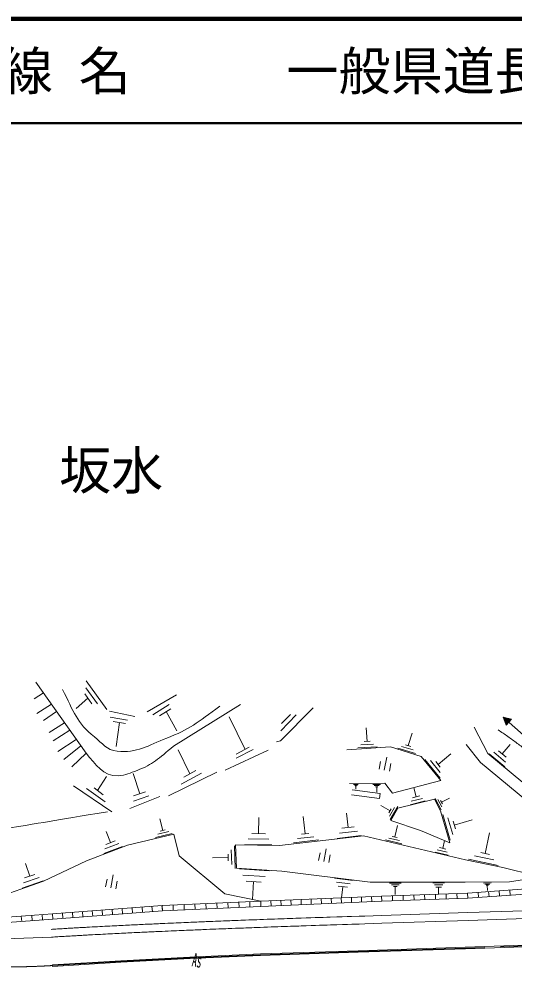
# Model space of a CAD drawing. Units: millimetres, scale not verified. Extents: x 40000 to 680000, y 20000 to 380000.
# Drawn here: x 189629 to 237193, y 288816 to 380000 of the extents above; entities that cross this region are included whole.
import ezdxf
from ezdxf.enums import TextEntityAlignment as Align

# ---------------------------------------------------------------- set-up
doc = ezdxf.new("R2010")
doc.units = ezdxf.units.MM
doc.header["$LTSCALE"] = 1000
doc.linetypes.add('CHAIN', pattern=[18.5, 12, -1.5, 3.5, -1.5])
for name, color, linetype, lineweight in [('M-BGD', 7, 'Continuous', 13), ('M-BMK', 2, 'CHAIN', 13), ('M-TTL', 2, 'Continuous', 13), ('M-TTL-TXT', 7, 'Continuous', 13)]:
    doc.layers.add(name, color=color, linetype=linetype, lineweight=lineweight)
doc.styles.add('ＭＳ ゴシック', font='')
doc.styles.get('ＭＳ ゴシック').set_extended_font_data('MS Gothic')

msp = doc.modelspace()

# ---------------------------------------------------------------- hatches: boundary and pattern name
at = {"layer": 'M-BGD'}
msp.add_hatch(color=256, dxfattribs=at).paths.add_polyline_path([(236143, 312933), (236453, 312154), (236953, 312713)])

# ---------------------------------------------------------------- linework, layer by layer
for p, q in [((196070, 309469), (191237, 316289)), ((196050, 315735), (197185, 314184)), ((196077, 316393), (198071, 313658)), ((191100, 314679), (191974, 315249)), ((196241, 314757), (195115, 313762)), ((195949, 315161), (196641, 314204)), ((201940, 313438), (204775, 315048)), ((191334, 313261), (192752, 314151)), ((202480, 313147), (204048, 314124)), ((203124, 313033), (204204, 313729)), ((210924, 314135), (204475, 310116)), ((191972, 312607), (193229, 313478)), ((198333, 313495), (200749, 312975)), ((198395, 312920), (200043, 312629)), ((203766, 313447), (204796, 311610)), ((209828, 312945), (211347, 309806)), ((214783, 311618), (216263, 313129)), ((214861, 312303), (215702, 313160)), ((239874, 309604), (236143, 312933)), ((192533, 311438), (194004, 312384)), ((198685, 312501), (199866, 312316)), ((199303, 312404), (198976, 310105)), ((222992, 311892), (223080, 310581)), ((234682, 309436), (233369, 311972)), ((192923, 310644), (194505, 311678)), ((227406, 311388), (227028, 310193)), ((193375, 309631), (195137, 310786)), ((193951, 308837), (195578, 310164)), ((210508, 309347), (211761, 310032)), ((221128, 309789), (225334, 310059)), ((224048, 310079), (222177, 309961)), ((223706, 310339), (222490, 310262)), ((223359, 310599), (222797, 310564)), ((225334, 310059), (228262, 309136)), ((227501, 309766), (226396, 310111)), ((227283, 310114), (226774, 310273)), ((233981, 308561), (232585, 310289)), ((236822, 310284), (236068, 309380)), ((194699, 308151), (196070, 309469)), ((206043, 307466), (204921, 309783)), ((209438, 307841), (213561, 309752)), ((210494, 308994), (212128, 309818)), ((227718, 309414), (226014, 309950)), ((228262, 309136), (230162, 306817)), ((231138, 309402), (229898, 308383)), ((239170, 305700), (234682, 309436)), ((236318, 308141), (234803, 309399)), ((236381, 308602), (235249, 309548)), ((236444, 309063), (235690, 309692)), ((224374, 308665), (224232, 307928)), ((224959, 309061), (224723, 307834)), ((225214, 307739), (225356, 308476)), ((230092, 307063), (228636, 308835)), ((230102, 307590), (229158, 308744)), ((230112, 308118), (229679, 308649)), ((238422, 304890), (233981, 308561)), ((201226, 305550), (200605, 307508)), ((203986, 305359), (208644, 307618)), ((205201, 306465), (207179, 307540)), ((205466, 307150), (206634, 307789)), ((197174, 305887), (198050, 307212)), ((221373, 306543), (224784, 306565)), ((221786, 306446), (222224, 306448)), ((221865, 306380), (222150, 306381)), ((223631, 306458), (224375, 306462)), ((224784, 306565), (225523, 305606)), ((225523, 305606), (230162, 306817)), ((194872, 306324), (198549, 303832)), ((196119, 306075), (197910, 304782)), ((196866, 306122), (197723, 305468)), ((200636, 305359), (201789, 305733)), ((224340, 305597), (221653, 305938)), ((221939, 306315), (222071, 306315)), ((222007, 306007), (222005, 306317)), ((223763, 306351), (224247, 306349)), ((223895, 306239), (224113, 306238)), ((224008, 305718), (224006, 306238)), ((224277, 305101), (224340, 305597)), ((227573, 306142), (227792, 305270)), ((200278, 304128), (203176, 305296)), ((200636, 304860), (202101, 305374)), ((224277, 305101), (221590, 305442)), ((226039, 304160), (229538, 305038)), ((228666, 304868), (227207, 304507)), ((228414, 305115), (227317, 304842)), ((228155, 305358), (227428, 305177)), ((229538, 305038), (230141, 303909)), ((230189, 304024), (229614, 305108)), ((230253, 304302), (229879, 305006)), ((230316, 304576), (230140, 304905)), ((230985, 305144), (230230, 304740)), ((221086, 303709), (221243, 302330)), ((224407, 304430), (225287, 303924)), ((225395, 304112), (225175, 303737)), ((225712, 304224), (225239, 303409)), ((226023, 304332), (225297, 303077)), ((225363, 302984), (226039, 304160)), ((230141, 303909), (231035, 300844)), ((203175, 303164), (203442, 302038)), ((212665, 303288), (212648, 301723)), ((216940, 303387), (217132, 301710)), ((225363, 302984), (228202, 302020)), ((231062, 301097), (230343, 303577)), ((231309, 301640), (230840, 303253)), ((231556, 302183), (231338, 302928)), ((233186, 303061), (231449, 302555)), ((198001, 301945), (198416, 300872)), ((204026, 301921), (202979, 301669)), ((203682, 302094), (203201, 301978)), ((222161, 301965), (220432, 301768)), ((221820, 302392), (220665, 302263)), ((225993, 302510), (225740, 301408)), ((228202, 302020), (231035, 300844)), ((198861, 301041), (197965, 300699)), ((204518, 301679), (200053, 300625)), ((204363, 301744), (202752, 301362)), ((205010, 299585), (204518, 301679)), ((213620, 301190), (211660, 301216)), ((213299, 301715), (211993, 301732)), ((214673, 300600), (222728, 301512)), ((218409, 301123), (216009, 300852)), ((217950, 301436), (216394, 301262)), ((217491, 301748), (216772, 301668)), ((222500, 301533), (220195, 301274)), ((222728, 301512), (232543, 299220)), ((226413, 300754), (224839, 301118)), ((226196, 301056), (225173, 301293)), ((225974, 301353), (225501, 301464)), ((230520, 301059), (230346, 300313)), ((234828, 301803), (234416, 299820)), ((200053, 300625), (196112, 299113)), ((199586, 300494), (197794, 299811)), ((199226, 300767), (197880, 300257)), ((210026, 300160), (210076, 298756)), ((210335, 300549), (210412, 298385)), ((210514, 298410), (210432, 300659)), ((210432, 300659), (214673, 300600)), ((213936, 300660), (211325, 300694)), ((219143, 300267), (218907, 299039)), ((230755, 299954), (229819, 300170)), ((230657, 300238), (230034, 300383)), ((196112, 299113), (191993, 297154)), ((209411, 295959), (205010, 299585)), ((208213, 299389), (209730, 299443)), ((209716, 299767), (209739, 299121)), ((218558, 299870), (218416, 299134)), ((219398, 298945), (219540, 299681)), ((230853, 299666), (229605, 299957)), ((232543, 299220), (236129, 298474)), ((235657, 298675), (232822, 299261)), ((235249, 299201), (233409, 299586)), ((234841, 299728), (233990, 299907)), ((190251, 298844), (190666, 297644)), ((214880, 298130), (210514, 298410)), ((210831, 298340), (213664, 298162)), ((236129, 298474), (239774, 297567)), ((191556, 297503), (190056, 296987)), ((191168, 297817), (190165, 297470)), ((198091, 297363), (197949, 296627)), ((198677, 297760), (198440, 296532)), ((211151, 297749), (213274, 297616)), ((223385, 297075), (214880, 298130)), ((219948, 297452), (221723, 297232)), ((239774, 297567), (236772, 297104)), ((191993, 297154), (187442, 295579)), ((191944, 297189), (189942, 296500)), ((198931, 296438), (199073, 297174)), ((211465, 297159), (212883, 297070)), ((212066, 295414), (212174, 297115)), ((220124, 297071), (221457, 296906)), ((220300, 296686), (221190, 296576)), ((220614, 295567), (220747, 296631)), ((232512, 297059), (223385, 297075)), ((225238, 296973), (226342, 296969)), ((225430, 296809), (226152, 296802)), ((225622, 296640), (225957, 296636)), ((225788, 295864), (225789, 296638)), ((229406, 297016), (230505, 297013)), ((229542, 296797), (230367, 296796)), ((229678, 296577), (230228, 296578)), ((229953, 295918), (229953, 296580)), ((236772, 297104), (232512, 297059)), ((232731, 296016), (242844, 296753)), ((234266, 296977), (234986, 296986)), ((234393, 296871), (234863, 296877)), ((234521, 296765), (234735, 296770)), ((234633, 296265), (234628, 296770)), ((212860, 295250), (209411, 295959)), ((212856, 295239), (224469, 295726)), ((217715, 294942), (217694, 295442)), ((218683, 294983), (218662, 295482)), ((219650, 295023), (219629, 295523)), ((220618, 295064), (220597, 295563)), ((221585, 295104), (221564, 295604)), ((222553, 295145), (222532, 295645)), ((223520, 295185), (223499, 295685)), ((224488, 295226), (224467, 295726)), ((224469, 295726), (232731, 296016)), ((224488, 295226), (224470, 295726)), ((224488, 295226), (232758, 295517)), ((225520, 295262), (225503, 295762)), ((226553, 295299), (226535, 295798)), ((227586, 295335), (227568, 295835)), ((228618, 295371), (228600, 295871)), ((229651, 295408), (229633, 295907)), ((230683, 295444), (230666, 295944)), ((231716, 295480), (231698, 295980)), ((232748, 295517), (232731, 296016)), ((232767, 295518), (232731, 296016)), ((232758, 295517), (242880, 296254)), ((233778, 295591), (233742, 296090)), ((234790, 295665), (234753, 296164)), ((235801, 295739), (235765, 296237)), ((236812, 295812), (236776, 296311)), ((192854, 294018), (203372, 294812)), ((200536, 294096), (200498, 294595)), ((201492, 294168), (201454, 294667)), ((202447, 294240), (202409, 294739)), ((203403, 294312), (203365, 294811)), ((203372, 294812), (212856, 295239)), ((203403, 294312), (203380, 294812)), ((203403, 294312), (212878, 294740)), ((204455, 294360), (204433, 294859)), ((205508, 294407), (205486, 294907)), ((206561, 294455), (206538, 294954)), ((207614, 294502), (207591, 295002)), ((208666, 294550), (208644, 295049)), ((209719, 294597), (209697, 295097)), ((210772, 294645), (210750, 295144)), ((211825, 294692), (211802, 295192)), ((212878, 294740), (212855, 295239)), ((212878, 294740), (212857, 295239)), ((212878, 294740), (224488, 295226)), ((213845, 294780), (213824, 295280)), ((214813, 294821), (214792, 295320)), ((215780, 294861), (215759, 295361)), ((216748, 294902), (216727, 295401)), ((186854, 293579), (192854, 294018)), ((189892, 293300), (189855, 293799)), ((190891, 293373), (190855, 293872)), ((191891, 293446), (191855, 293945)), ((192891, 293520), (192854, 294018)), ((192892, 293520), (192854, 294018)), ((192891, 293520), (203403, 294312)), ((193847, 293592), (193810, 294091)), ((194803, 293664), (194765, 294163)), ((195758, 293736), (195721, 294235)), ((196714, 293808), (196676, 294307)), ((197669, 293880), (197632, 294379)), ((198625, 293952), (198587, 294451)), ((199580, 294024), (199543, 294523)), ((216727, 293608), (217211, 293625)), ((217211, 293625), (217665, 293640)), ((217665, 293640), (218090, 293655)), ((218090, 293655), (218489, 293668)), ((218489, 293668), (218863, 293681)), ((218863, 293681), (219213, 293693)), ((219213, 293693), (219542, 293704)), ((219542, 293704), (220158, 293724)), ((220158, 293724), (220696, 293742)), ((220696, 293742), (221168, 293758)), ((221168, 293758), (221580, 293771)), ((221580, 293771), (222302, 293795)), ((222302, 293795), (222844, 293813)), ((222844, 293813), (223655, 293839)), ((223655, 293839), (224467, 293866)), ((224467, 293866), (232770, 294138)), ((232770, 294138), (242776, 294466)), ((232794, 293389), (242800, 293717)), ((186892, 293080), (192891, 293520)), ((195622, 292701), (195756, 292709)), ((195756, 292709), (195889, 292716)), ((195889, 292716), (196021, 292723)), ((196021, 292723), (196152, 292731)), ((196152, 292731), (196282, 292738)), ((196282, 292738), (196412, 292745)), ((196412, 292745), (196667, 292759)), ((196667, 292759), (196919, 292772)), ((196919, 292772), (197167, 292785)), ((197167, 292785), (197411, 292798)), ((197411, 292798), (197651, 292811)), ((197651, 292811), (197888, 292823)), ((197888, 292823), (198120, 292835)), ((198120, 292835), (198349, 292847)), ((198349, 292847), (198575, 292859)), ((198575, 292859), (198797, 292870)), ((198797, 292870), (199015, 292881)), ((199015, 292881), (199230, 292892)), ((199230, 292892), (199442, 292903)), ((199442, 292903), (199651, 292913)), ((199651, 292913), (199856, 292923)), ((199856, 292923), (200058, 292933)), ((200058, 292933), (200256, 292943)), ((200256, 292943), (200452, 292952)), ((200452, 292952), (200645, 292962)), ((200645, 292962), (200834, 292971)), ((200834, 292971), (201021, 292980)), ((201021, 292980), (201205, 292989)), ((201205, 292989), (201385, 292997)), ((201385, 292997), (201563, 293006)), ((201563, 293006), (201739, 293014)), ((201739, 293014), (201911, 293022)), ((201911, 293022), (202081, 293030)), ((202081, 293030), (202248, 293038)), ((202248, 293038), (202412, 293045)), ((202412, 293045), (202574, 293053)), ((202574, 293053), (202734, 293060)), ((202734, 293060), (202891, 293067)), ((202891, 293067), (203045, 293074)), ((203045, 293074), (203197, 293081)), ((203197, 293081), (203347, 293088)), ((203347, 293088), (203641, 293101)), ((203641, 293101), (203927, 293114)), ((203927, 293114), (204203, 293126)), ((204203, 293126), (204471, 293138)), ((204471, 293138), (204730, 293149)), ((204730, 293149), (204982, 293160)), ((204982, 293160), (205225, 293170)), ((205225, 293170), (205461, 293180)), ((205461, 293180), (205690, 293190)), ((205690, 293190), (205911, 293199)), ((205911, 293199), (206125, 293208)), ((206125, 293208), (206333, 293217)), ((206333, 293217), (206534, 293226)), ((206534, 293226), (206729, 293234)), ((206729, 293234), (206918, 293241)), ((206918, 293241), (207101, 293249)), ((207101, 293249), (207278, 293256)), ((207278, 293256), (207450, 293263)), ((207450, 293263), (207616, 293270)), ((207616, 293270), (207938, 293283)), ((207938, 293283), (208240, 293295)), ((208240, 293295), (208523, 293306)), ((208523, 293306), (208788, 293317)), ((208788, 293317), (209037, 293327)), ((209037, 293327), (209270, 293336)), ((209270, 293336), (209489, 293344)), ((209489, 293344), (209694, 293352)), ((209694, 293352), (209886, 293360)), ((209886, 293360), (210066, 293367)), ((210066, 293367), (210404, 293380)), ((210404, 293380), (210700, 293391)), ((210700, 293391), (210958, 293401)), ((210958, 293401), (211184, 293409)), ((211184, 293409), (211382, 293417)), ((211382, 293417), (211729, 293430)), ((211729, 293430), (211988, 293439)), ((211988, 293439), (212183, 293446)), ((212183, 293446), (212476, 293457)), ((212211, 292697), (212503, 292708)), ((212476, 293457), (212768, 293468)), ((212503, 292708), (212795, 292718)), ((212768, 293468), (213134, 293481)), ((212795, 292718), (213161, 292732)), ((213134, 293481), (213488, 293494)), ((213161, 292732), (213515, 292745)), ((213488, 293494), (213832, 293506)), ((213515, 292745), (213859, 292757)), ((213832, 293506), (214164, 293518)), ((213859, 292757), (214191, 292769)), ((214164, 293518), (214487, 293530)), ((214191, 292769), (214513, 292780)), ((214487, 293530), (214799, 293541)), ((214513, 292780), (214825, 292791)), ((214799, 293541), (215101, 293552)), ((214825, 292791), (215128, 292802)), ((215101, 293552), (215394, 293562)), ((215128, 292802), (215420, 292812)), ((215394, 293562), (215678, 293572)), ((215420, 292812), (215704, 292822)), ((215678, 293572), (215953, 293581)), ((215704, 292822), (215979, 292832)), ((215953, 293581), (216219, 293591)), ((215979, 292832), (216245, 292841)), ((216219, 293591), (216477, 293600)), ((216245, 292841), (216503, 292850)), ((216477, 293600), (216727, 293608)), ((216503, 292850), (216753, 292859)), ((216753, 292859), (217237, 292875)), ((217237, 292875), (217690, 292891)), ((217690, 292891), (218115, 292905)), ((218115, 292905), (218514, 292919)), ((218514, 292919), (218888, 292931)), ((218888, 292931), (219238, 292943)), ((219238, 292943), (219567, 292954)), ((219567, 292954), (220183, 292975)), ((220183, 292975), (220721, 292992)), ((220721, 292992), (221193, 293008)), ((221193, 293008), (221605, 293022)), ((221605, 293022), (222327, 293045)), ((222327, 293045), (222868, 293063)), ((222868, 293063), (223680, 293090)), ((223680, 293090), (224492, 293116)), ((224492, 293116), (232794, 293389)), ((192707, 292532), (192864, 292542)), ((192752, 291784), (192909, 291793)), ((192864, 292542), (193019, 292551)), ((192909, 291793), (193064, 291803)), ((193019, 292551), (193174, 292560)), ((193064, 291803), (193218, 291812)), ((193174, 292560), (193327, 292570)), ((193218, 291812), (193372, 291821)), ((193327, 292570), (193479, 292579)), ((193372, 291821), (193523, 291830)), ((193479, 292579), (193630, 292587)), ((193523, 291830), (193674, 291839)), ((193630, 292587), (193780, 292596)), ((193674, 291839), (193824, 291848)), ((193780, 292596), (193928, 292605)), ((193824, 291848), (193972, 291856)), ((193928, 292605), (194076, 292613)), ((193972, 291856), (194119, 291865)), ((194076, 292613), (194222, 292622)), ((194119, 291865), (194265, 291873)), ((194222, 292622), (194367, 292630)), ((194265, 291873), (194410, 291882)), ((194367, 292630), (194511, 292639)), ((194410, 291882), (194554, 291890)), ((194511, 292639), (194654, 292647)), ((194554, 291890), (194696, 291898)), ((194654, 292647), (194795, 292655)), ((194696, 291898), (194838, 291906)), ((194795, 292655), (194936, 292663)), ((194838, 291906), (194978, 291914)), ((194936, 292663), (195075, 292671)), ((194978, 291914), (195118, 291922)), ((195075, 292671), (195214, 292679)), ((195118, 291922), (195256, 291930)), ((195214, 292679), (195351, 292686)), ((195256, 291930), (195393, 291937)), ((195351, 292686), (195487, 292694)), ((195393, 291937), (195529, 291945)), ((195487, 292694), (195622, 292701)), ((195529, 291945), (195664, 291953)), ((195664, 291953), (195798, 291960)), ((195798, 291960), (195931, 291967)), ((195931, 291967), (196063, 291975)), ((196063, 291975), (196193, 291982)), ((196193, 291982), (196323, 291989)), ((196323, 291989), (196452, 291996)), ((196452, 291996), (196708, 292010)), ((196708, 292010), (196959, 292023)), ((196959, 292023), (197207, 292036)), ((197207, 292036), (197450, 292049)), ((197450, 292049), (197690, 292062)), ((197690, 292062), (197927, 292074)), ((197927, 292074), (198159, 292086)), ((198159, 292086), (198388, 292098)), ((198388, 292098), (198613, 292110)), ((198613, 292110), (198835, 292121)), ((198835, 292121), (199053, 292132)), ((199053, 292132), (199268, 292143)), ((199268, 292143), (199480, 292154)), ((199480, 292154), (199688, 292164)), ((199688, 292164), (199893, 292174)), ((199893, 292174), (200094, 292184)), ((200094, 292184), (200293, 292194)), ((200293, 292194), (200488, 292203)), ((200488, 292203), (200681, 292213)), ((200681, 292213), (200870, 292222)), ((200870, 292222), (201057, 292231)), ((201057, 292231), (201240, 292239)), ((201240, 292239), (201421, 292248)), ((201421, 292248), (201599, 292256)), ((201599, 292256), (201774, 292265)), ((201774, 292265), (201946, 292273)), ((201946, 292273), (202116, 292281)), ((202116, 292281), (202283, 292288)), ((202283, 292288), (202447, 292296)), ((202447, 292296), (202609, 292303)), ((202609, 292303), (202768, 292311)), ((202768, 292311), (202925, 292318)), ((202925, 292318), (203079, 292325)), ((203079, 292325), (203231, 292332)), ((203231, 292332), (203381, 292338)), ((203381, 292338), (203675, 292352)), ((203675, 292352), (203960, 292364)), ((203960, 292364), (204236, 292377)), ((204236, 292377), (204504, 292388)), ((204504, 292388), (204763, 292400)), ((204763, 292400), (205014, 292410)), ((205014, 292410), (205257, 292421)), ((205257, 292421), (205493, 292431)), ((205493, 292431), (205721, 292441)), ((205721, 292441), (205943, 292450)), ((205943, 292450), (206157, 292459)), ((206157, 292459), (206364, 292468)), ((206364, 292468), (206565, 292476)), ((206565, 292476), (206760, 292484)), ((206760, 292484), (206949, 292492)), ((206949, 292492), (207131, 292500)), ((207131, 292500), (207309, 292507)), ((207309, 292507), (207480, 292514)), ((207480, 292514), (207646, 292521)), ((207646, 292521), (207968, 292534)), ((207968, 292534), (208270, 292546)), ((208270, 292546), (208553, 292557)), ((208553, 292557), (208818, 292567)), ((208818, 292567), (209067, 292577)), ((209067, 292577), (209300, 292586)), ((209300, 292586), (209518, 292595)), ((209518, 292595), (209723, 292603)), ((209723, 292603), (209915, 292610)), ((209915, 292610), (210095, 292617)), ((210095, 292617), (210433, 292630)), ((210433, 292630), (210728, 292641)), ((210728, 292641), (210986, 292651)), ((210986, 292651), (211213, 292660)), ((211213, 292660), (211411, 292667)), ((211411, 292667), (211757, 292680)), ((211757, 292680), (212016, 292690)), ((212016, 292690), (212211, 292697)), ((192836, 289127), (192844, 288977))]:
    msp.add_line(p, q, dxfattribs=at)
for points in [[(214378, 310543), (214752, 310652), (217883, 313799)], [(286606, 295883), (282615, 294963), (278483, 294073), (273573, 293313), (267613, 292619), (261945, 292116), (254297, 291598), (252879, 291529), (232513, 290810), (222227, 290474), (212843, 290166), (206055, 289864), (199412, 289513), (192836, 289127)], [(286640, 295737), (282648, 294816), (278511, 293926), (273593, 293164), (267628, 292469), (261957, 291966), (254305, 291448), (252885, 291379), (232518, 290660), (222231, 290325), (212849, 290016), (206062, 289715), (199421, 289363), (192844, 288977)], [(168009, 292271), (168168, 292258), (184759, 291476), (192752, 291784)]]:
    msp.add_lwpolyline(points, dxfattribs=at)
msp.add_lwpolyline([(236143, 312933), (236453, 312154), (236953, 312713)], close=True, dxfattribs=at)
for points, knots in [([(193823, 315588), (194873, 313460), (195196, 312356), (196876, 311023), (197665, 310398), (198056, 309754), (199057, 309652), (200972, 309457), (202034, 310192), (203824, 310898), (205990, 311753), (206778, 312392), (208934, 313967)], [0, 0, 0, 0, 1, 1, 1, 2, 2, 2, 3, 3, 3, 4, 4, 4, 4]), ([(264708, 301831), (263810, 302382), (262911, 302934), (261926, 303100), (261273, 303211), (260583, 303153), (259903, 303124), (259226, 303095), (258559, 303095), (257889, 303083), (257218, 303072), (256544, 303049), (255872, 303040), (255623, 303037), (255374, 303035), (255126, 303037), (254877, 303038), (254628, 303041), (254380, 303049), (254131, 303057), (253883, 303068), (253635, 303085), (253387, 303102), (253139, 303124), (252892, 303153), (252540, 303194), (252189, 303248), (251839, 303307), (251488, 303366), (251138, 303430), (250788, 303490), (250439, 303551), (250088, 303607), (249736, 303652), (249385, 303697), (249031, 303729), (248677, 303742), (248448, 303750), (248218, 303749), (247988, 303745), (247757, 303742), (247527, 303736), (247297, 303732), (247067, 303729), (246838, 303728), (246608, 303737), (246380, 303745), (246153, 303762), (245927, 303793), (245548, 303846), (245175, 303940), (244814, 304065), (244447, 304193), (244092, 304354), (243751, 304540), (243406, 304728), (243075, 304943), (242760, 305177), (242444, 305411), (242144, 305666), (241860, 305937), (241614, 306173), (241380, 306420), (241153, 306674), (240929, 306926), (240712, 307185), (240496, 307444), (240281, 307702), (240068, 307960), (239849, 308215), (239632, 308468), (239409, 308717), (239176, 308955), (238919, 309217), (238648, 309467), (238369, 309707), (238088, 309948), (237798, 310179), (237503, 310402), (237206, 310627), (236903, 310845), (236598, 311060), (236291, 311275), (235982, 311487), (235673, 311698)], [0, 0, 0, 0, 1, 1, 1, 2, 2, 2, 3, 3, 3, 4, 4, 4, 5, 5, 5, 6, 6, 6, 7, 7, 7, 8, 8, 8, 9, 9, 9, 10, 10, 10, 11, 11, 11, 12, 12, 12, 13, 13, 13, 14, 14, 14, 15, 15, 15, 16, 16, 16, 17, 17, 17, 18, 18, 18, 19, 19, 19, 20, 20, 20, 21, 21, 21, 22, 22, 22, 23, 23, 23, 24, 24, 24, 25, 25, 25, 26, 26, 26, 27, 27, 27, 28, 28, 28, 28]), ([(204475, 310116), (203025, 308940), (202514, 308371), (200977, 307802), (200289, 307547), (199904, 307313), (199170, 307288), (197691, 307238), (197011, 308361), (196070, 309469)], [0, 0, 0, 0, 1, 1, 1, 2, 2, 2, 3, 3, 3, 3])]:
    msp.add_open_spline(points, degree=3, knots=knots, dxfattribs=at)
msp.add_open_spline([(198125, 303834), (192532, 302900), (192532, 302900), (186939, 301965)], degree=3, dxfattribs=at)
at = {"layer": 'M-BMK'}
msp.add_lwpolyline([(286610, 295808), (282620, 294888), (278488, 293999), (273577, 293238), (267617, 292544), (261950, 292041), (254301, 291523), (252883, 291454), (232518, 290735), (222231, 290400), (212847, 290091), (206059, 289790), (199417, 289438), (192840, 289052)], dxfattribs=at)
msp.add_arc((188220, 367734), 78818, 265.50563, 273.36031, dxfattribs=at)
at = {"layer": 'M-TTL', "lineweight": 140}
msp.add_line((680000, 380000), (40000, 380000), dxfattribs=at)
at = {"layer": 'M-TTL', "lineweight": 50}
msp.add_line((40000, 370000), (680000, 370000), dxfattribs=at)

# ---------------------------------------------------------------- texts
at = {"layer": 'M-BGD', "style": 'ＭＳ ゴシック'}
msp.add_text('坂水', height=3666, dxfattribs=at).set_placement((193483, 333682), align=Align.BOTTOM_LEFT)
at = {"layer": 'M-BGD', "style": 'ＭＳ ゴシック', "width": 0.5}
msp.add_text('As', height=1320, rotation=349.325, dxfattribs=at).set_placement((206115, 288595), align=Align.BOTTOM_LEFT)
at = {"layer": 'M-TTL-TXT', "style": 'ＭＳ ゴシック'}
msp.add_text('路 線 名      一般県道長門秋芳線', height=3666, dxfattribs=at).set_placement((180380, 375000), align=Align.MIDDLE_LEFT)

doc.saveas('drawing.dxf')
